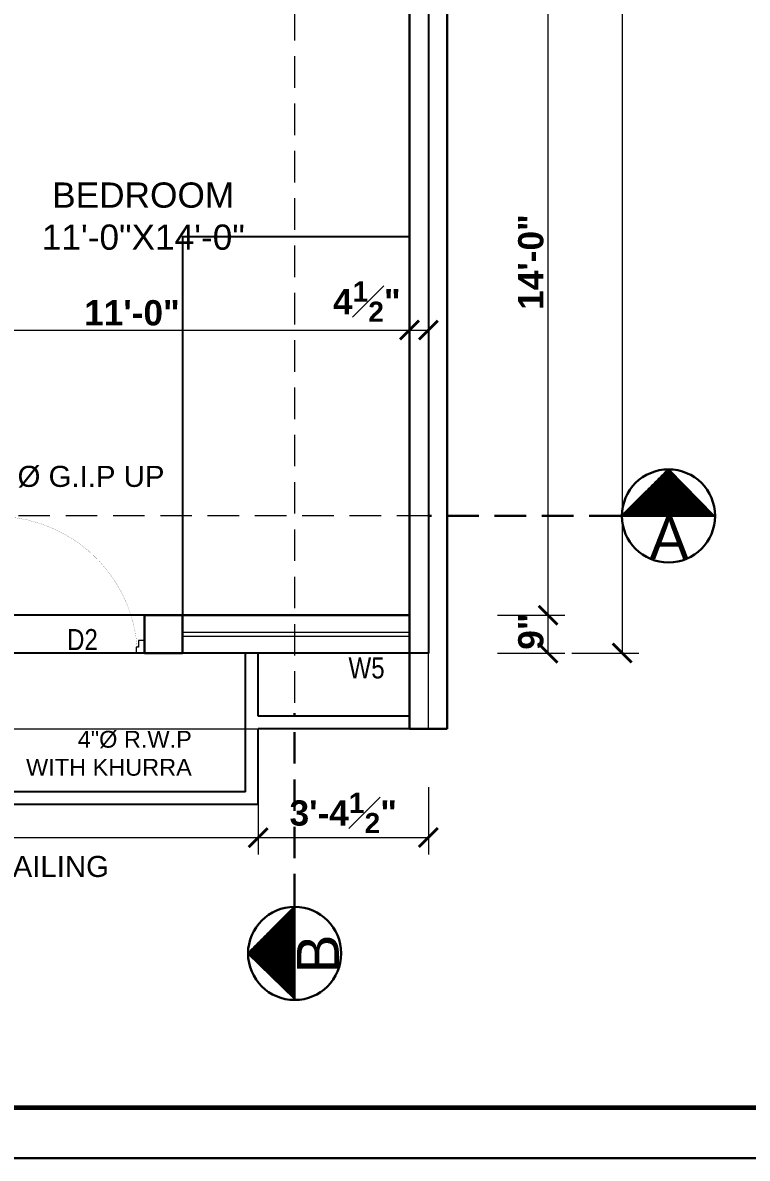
# Model space of a CAD drawing. Header units: feet. Extents: x 12125 to 16886, y -11859 to -10215.
# Drawn here: x 14526.9 to 14699.2, y -11661.1 to -11391 of the extents above; entities that cross this region are included whole.
import ezdxf

# ---------------------------------------------------------------- set-up
doc = ezdxf.new("R2010")
doc.units = ezdxf.units.FT
doc.header["$MEASUREMENT"] = 0
doc.header["$PDMODE"] = 2
for name, pattern in [('ACAD_ISO04W100', [30, 24, -3, 0, -3]), ('DASHED', [0.75, 0.5, -0.25]), ('HIDDEN2', [0.1875, 0.125, -0.0625])]:
    doc.linetypes.add(name, pattern=pattern)
doc.layers.get('0').update_dxf_attribs({"lineweight": 30})
doc.layers.add('BLK_1_FLR_2_BLT_UP_AREA', color=7, linetype='Continuous', plot=False)
doc.layers.add('BLK_1_FLR_2_REGULAR_ROOM_4', color=1, linetype='Continuous', plot=False)
for name, color, linetype, lineweight in [('BLK_1_FLR_2_CHAJJA', 7, 'Continuous', 0), ('center line', 253, 'ACAD_ISO04W100', 5), ('CWS', 94, 'Continuous', 9), ('DIM 01', 7, 'Continuous', 9), ('DOOR', 32, 'Continuous', 13), ('DOTTED', 15, 'DASHED', 18), ('HATCH', 9, 'Continuous', 20), ('JOINERY TEXT', 193, 'Continuous', 0), ('RAILING', 210, 'Continuous', 25), ('TEXT', 7, 'Continuous', 30), ('WALL', 10, 'Continuous', 30), ('WINDOW', 150, 'Continuous', 20)]:
    doc.layers.add(name, color=color, linetype=linetype, lineweight=lineweight)
doc.layers.add('BLK_1_FLR_2_ROOM_4_LIGHT_VENTILATION_4', color=7, linetype='Continuous')
doc.styles.add('AR. TEXT 01', font='arialbd.ttf')
doc.styles.add('p.h tex', font='techb___.ttf')
doc.styles.get("Standard").update_dxf_attribs({"font": 'ARIALN.TTF'})
doc.styles.add('TEX02', font='GARA.TTF')
doc.dimstyles.new('DIM 50', dxfattribs={"dimtxt": 6, "dimasz": 3, "dimexe": 6, "dimexo": 4, "dimgap": 0.3125, "dimtad": 1, "dimzin": 3, "dimdsep": 46, "dimlunit": 4, "dimtxsty": 'AR. TEXT 01', "dimblk": 'DOT', "dimcen": 0.09, "dimclrd": 256, "dimclre": 256, "dimclrt": 256, "dimazin": 0, "dimtfac": 0.8, "dimtofl": 0, "dimtmove": 1, "dimatfit": 3, "dimfxl": 6, "dimfxlon": 1, "dimfrac": 1, "dimtolj": 1, "dimtzin": 0, "dimlwd": -1, "dimlwe": -1, "dimarcsym": 1})

# ---------------------------------------------------------------- blocks, each defined once
blk = doc.blocks.new('D4')
for points in [[(-100, 1151), (-48.4, 1151), (-48.4, 1133.3), (0, 1133.3), (0, 1200), (-100, 1200), (-100, 1151)], [(-100, 49), (-48.4, 49), (-48.4, 66.7), (0, 66.7), (0, 0), (-100, 0), (-100, 49)]]:
    blk.add_lwpolyline(points)
at = {"const_width": 1.12}
blk.add_lwpolyline([(-48.4, 1142.1, 0.383411), (-1083.4, 51.8, 0.414214)], format="xyb", dxfattribs=at)
blk.add_lwpolyline([(-1083.4, 51.8), (-58.1, 51.8), (-58.1, 67.5), (-1083.4, 67.5)], dxfattribs=at)
blk = doc.blocks.new('WERF')
at = {"layer": 'HATCH', "ltscale": 10}
h = blk.add_hatch(dxfattribs=at)
h.set_pattern_fill('ANSI31', color=256, angle=90, style=0)
h.set_pattern_definition([(135, (-8259.03711, -71951.85802), (-0.08838834765, -0.08838834765), [])])
h.paths.add_polyline_path([(79796.25, -79394.93), (79785.18, -79406), (79807.32, -79406)])
h = blk.add_hatch(dxfattribs=at)
h.set_pattern_fill('ANSI31', color=256, angle=90, style=0)
h.set_pattern_definition([(135, (-7925.13283, -71951.85802), (-0.08838834765, -0.08838834765), [])])
h.paths.add_polyline_path([(80243.74, -79394.93), (80254.8, -79406), (80232.67, -79406)])
at = {"layer": 'WALL', "color": 3, "ltscale": 15}
for p, q in [((79795.93, -79394.93), (79785.18, -79406)), ((79795.93, -79394.93), (79807, -79406)), ((80244.06, -79394.93), (80232.99, -79406)), ((80244.06, -79394.93), (80254.8, -79406)), ((79807.32, -79406), (79785.18, -79406)), ((80232.67, -79406), (80254.8, -79406))]:
    blk.add_line(p, q, dxfattribs=at)
at = {"layer": 'WALL', "color": 3, "linetype": 'DASHED', "ltscale": 15}
for p, q in [((79807.32, -79406), (79853.04, -79406)), ((80232.67, -79406), (80186.95, -79406))]:
    blk.add_line(p, q, dxfattribs=at)
at = {"layer": 'WALL', "color": 3, "linetype": 'DASHED', "lineweight": 20, "ltscale": 15}
blk.add_line((80186.95, -79406), (79853.04, -79406), dxfattribs=at)
at = {"layer": 'WALL', "color": 3, "ltscale": 15}
for centre in [(79795.93, -79406), (80244.06, -79406)]:
    blk.add_circle(centre, 11.07, dxfattribs=at)
at = {"layer": 'TEXT', "char_height": 10, "width": 27.269, "attachment_point": 2, "style": 'TEX02'}
for insert in [(79795.79, -79406.24), (80244.2, -79406.24)]:
    blk.add_mtext('\\A1;{\\fArial|b0|i0|c0|p34;A}', dxfattribs=dict(at, insert=insert))
blk = doc.blocks.new('_ArchTick')
at = {"color": 0, "linetype": 'ByBlock', "const_width": 0.15}
blk.add_lwpolyline([(-0.5, -0.5), (0.5, 0.5)], dxfattribs=at)
blk = doc.blocks.new('*D86')
at = {"layer": 'Defpoints', "color": 0, "transparency": 16777216}
for p in [(14609.85, -11531.95), (14651.85, -11531.95), (14609.85, -11540.95)]:
    blk.add_point(p, dxfattribs=at)
at = {"layer": 'DIM 01', "transparency": 16777216}
for p, q in [((14639.85, -11531.95), (14655.85, -11531.95)), ((14651.85, -11540.95), (14651.85, -11531.95)), ((14639.85, -11540.95), (14655.85, -11540.95))]:
    blk.add_line(p, q, dxfattribs=at)
at = {"layer": 'DIM 01', "transparency": 16777216, "xscale": 4.5, "yscale": 4.5, "zscale": 4.5}
for p, rotation in [((14651.85, -11531.95), 90), ((14651.85, -11540.95), 270)]:
    blk.add_blockref('_ArchTick', p, dxfattribs=dict(at, rotation=rotation))
at = {"layer": 'DIM 01', "transparency": 16777216, "insert": (14647.79, -11535.83), "char_height": 6, "attachment_point": 5, "rotation": 90, "style": 'AR. TEXT 01'}
blk.add_mtext('\\A1;9"', dxfattribs=at)
blk = doc.blocks.new('*D87')
at = {"layer": 'Defpoints', "color": 0, "transparency": 16777216}
for p in [(14582.6, -11363.95), (14651.85, -11363.95), (14609.85, -11531.95)]:
    blk.add_point(p, dxfattribs=at)
at = {"layer": 'DIM 01', "transparency": 16777216}
for p, q in [((14639.85, -11363.95), (14655.85, -11363.95)), ((14651.85, -11531.95), (14651.85, -11363.95)), ((14639.85, -11531.95), (14655.85, -11531.95))]:
    blk.add_line(p, q, dxfattribs=at)
at = {"layer": 'DIM 01', "transparency": 16777216, "xscale": 4.5, "yscale": 4.5, "zscale": 4.5}
for p, rotation in [((14651.85, -11363.95), 90), ((14651.85, -11531.95), 270)]:
    blk.add_blockref('_ArchTick', p, dxfattribs=dict(at, rotation=rotation))
at = {"layer": 'DIM 01', "transparency": 16777216, "insert": (14647.79, -11447.95), "char_height": 6, "attachment_point": 5, "rotation": 90, "style": 'AR. TEXT 01'}
blk.add_mtext('\\A1;14\'-0"', dxfattribs=at)
blk = doc.blocks.new('*D94')
at = {"layer": 'Defpoints', "color": 0, "transparency": 16777216}
for p in [(14632.4, -10934.95), (14623.4, -11540.95), (14669.48, -11540.95)]:
    blk.add_point(p, dxfattribs=at)
at = {"layer": 'DIM 01', "transparency": 16777216}
for p, q in [((14657.48, -10934.95), (14673.48, -10934.95)), ((14669.48, -10934.95), (14669.48, -11540.95)), ((14657.48, -11540.95), (14673.48, -11540.95))]:
    blk.add_line(p, q, dxfattribs=at)
at = {"layer": 'DIM 01', "transparency": 16777216, "xscale": 4.5, "yscale": 4.5, "zscale": 4.5}
for p, rotation in [((14669.48, -10934.95), 90), ((14669.48, -11540.95), 270)]:
    blk.add_blockref('_ArchTick', p, dxfattribs=dict(at, rotation=rotation))
at = {"layer": 'DIM 01', "transparency": 16777216, "insert": (14665.42, -11237.95), "char_height": 6, "attachment_point": 5, "rotation": 90, "style": 'AR. TEXT 01'}
blk.add_mtext('\\A1;50\'-6"', dxfattribs=at)
blk = doc.blocks.new('*D135')
at = {"layer": 'Defpoints', "color": 0, "transparency": 16777216}
for p in [(14618.9, -11464.12), (14618.9, -11472.42), (14486.9, -11473.98)]:
    blk.add_point(p, dxfattribs=at)
at = {"layer": 'DIM 01', "transparency": 16777216}
for p, q in [((14486.9, -11469.98), (14486.9, -11460.12)), ((14618.9, -11468.42), (14618.9, -11460.12)), ((14486.9, -11464.12), (14618.9, -11464.12))]:
    blk.add_line(p, q, dxfattribs=at)
at = {"layer": 'DIM 01', "transparency": 16777216, "xscale": 4.5, "yscale": 4.5, "zscale": 4.5, "rotation": 180}
blk.add_blockref('_ArchTick', (14486.9, -11464.12), dxfattribs=at)
at = {"layer": 'DIM 01', "transparency": 16777216, "xscale": 4.5, "yscale": 4.5, "zscale": 4.5}
blk.add_blockref('_ArchTick', (14618.9, -11464.12), dxfattribs=at)
at = {"layer": 'DIM 01', "transparency": 16777216, "insert": (14552.9, -11460.06), "char_height": 6, "attachment_point": 5, "style": 'AR. TEXT 01'}
blk.add_mtext('\\A1;11\'-0"', dxfattribs=at)
blk = doc.blocks.new('*D136')
at = {"layer": 'Defpoints', "color": 0, "transparency": 16777216}
for p in [(14623.4, -11464.12), (14618.9, -11472.42), (14623.4, -11480.73)]:
    blk.add_point(p, dxfattribs=at)
at = {"layer": 'DIM 01', "transparency": 16777216}
for p, q in [((14618.9, -11468.42), (14618.9, -11460.12)), ((14623.4, -11476.12), (14623.4, -11460.12)), ((14618.9, -11464.12), (14623.4, -11464.12))]:
    blk.add_line(p, q, dxfattribs=at)
at = {"layer": 'DIM 01', "transparency": 16777216, "xscale": 4.5, "yscale": 4.5, "zscale": 4.5, "rotation": 180}
blk.add_blockref('_ArchTick', (14618.9, -11464.12), dxfattribs=at)
at = {"layer": 'DIM 01', "transparency": 16777216, "xscale": 4.5, "yscale": 4.5, "zscale": 4.5}
blk.add_blockref('_ArchTick', (14623.4, -11464.12), dxfattribs=at)
at = {"layer": 'DIM 01', "transparency": 16777216, "insert": (14608.76, -11457.37), "char_height": 6, "attachment_point": 5, "style": 'AR. TEXT 01'}
blk.add_mtext('\\A1;4{\\H0.800000x;\\S1#2;}"', dxfattribs=at)
blk = doc.blocks.new('*D341')
at = {"layer": 'Defpoints', "color": 0, "transparency": 16777216}
for p in [(14318.9, -11558.95), (14582.9, -11563.23), (14582.9, -11584.82)]:
    blk.add_point(p, dxfattribs=at)
at = {"layer": 'DIM 01', "transparency": 16777216}
for p, q in [((14318.9, -11572.82), (14318.9, -11588.82)), ((14582.9, -11572.82), (14582.9, -11588.82)), ((14318.9, -11584.82), (14582.9, -11584.82))]:
    blk.add_line(p, q, dxfattribs=at)
at = {"layer": 'DIM 01', "transparency": 16777216, "xscale": 4.5, "yscale": 4.5, "zscale": 4.5, "rotation": 180}
blk.add_blockref('_ArchTick', (14318.9, -11584.82), dxfattribs=at)
at = {"layer": 'DIM 01', "transparency": 16777216, "xscale": 4.5, "yscale": 4.5, "zscale": 4.5}
blk.add_blockref('_ArchTick', (14582.9, -11584.82), dxfattribs=at)
at = {"layer": 'DIM 01', "transparency": 16777216, "insert": (14450.9, -11580.76), "char_height": 6, "attachment_point": 5, "style": 'AR. TEXT 01'}
blk.add_mtext('\\A1;22\'-0"', dxfattribs=at)
blk = doc.blocks.new('*D342')
at = {"layer": 'Defpoints', "color": 0, "transparency": 16777216}
for p in [(14623.4, -11558.95), (14582.9, -11563.23), (14623.4, -11584.82)]:
    blk.add_point(p, dxfattribs=at)
at = {"layer": 'DIM 01', "transparency": 16777216}
for p, q in [((14582.9, -11572.82), (14582.9, -11588.82)), ((14623.4, -11572.82), (14623.4, -11588.82)), ((14582.9, -11584.82), (14623.4, -11584.82))]:
    blk.add_line(p, q, dxfattribs=at)
at = {"layer": 'DIM 01', "transparency": 16777216, "xscale": 4.5, "yscale": 4.5, "zscale": 4.5, "rotation": 180}
blk.add_blockref('_ArchTick', (14582.9, -11584.82), dxfattribs=at)
at = {"layer": 'DIM 01', "transparency": 16777216, "xscale": 4.5, "yscale": 4.5, "zscale": 4.5}
blk.add_blockref('_ArchTick', (14623.4, -11584.82), dxfattribs=at)
at = {"layer": 'DIM 01', "transparency": 16777216, "insert": (14603.15, -11578.96), "char_height": 6, "attachment_point": 5, "style": 'AR. TEXT 01'}
blk.add_mtext('\\A1;3\'-4{\\H0.800000x;\\S1#2;}"', dxfattribs=at)

msp = doc.modelspace()

# ---------------------------------------------------------------- hatches: boundary and pattern name
at = {"layer": 'HATCH', "ltscale": 10}
h = msp.add_hatch(dxfattribs=at)
h.set_pattern_fill('ANSI31', color=256, angle=-180, style=0)
h.set_pattern_definition([(135, (-25825.46245, 115104.55612), (0.08838834765, 0.08838834765), [])])
h.paths.add_polyline_path([(14580.521, -11612.039), (14591.59, -11623.107), (14591.59, -11600.97)])

# ---------------------------------------------------------------- linework, layer by layer
at = {"color": 3, "elevation": -0.904}
msp.add_lwpolyline([(13212.429, -10214.819), (14972.942, -10214.819), (14972.942, -11661.078), (13212.429, -11661.078)], close=True, dxfattribs=at)
at = {"layer": 'BLK_1_FLR_2_BLT_UP_AREA', "color": 25}
msp.add_lwpolyline([(14272.402, -10934.953), (14623.402, -10934.953), (14623.402, -11540.953), (14272.402, -11540.953), (14272.402, -10934.953)], dxfattribs=at)
at = {"layer": 'BLK_1_FLR_2_CHAJJA'}
msp.add_lwpolyline([(14276.902, -11558.953), (14618.902, -11558.953), (14618.902, -11540.953), (14276.902, -11540.953)], close=True, dxfattribs=at)
at = {"layer": 'BLK_1_FLR_2_REGULAR_ROOM_4', "color": 1}
msp.add_lwpolyline([(14486.902, -11363.953), (14618.902, -11363.953), (14618.902, -11531.953), (14486.902, -11531.953)], close=True, dxfattribs=at)
at = {"layer": 'BLK_1_FLR_2_ROOM_4_LIGHT_VENTILATION_4', "color": 114, "true_color": 0x139b48}
msp.add_lwpolyline([(14564.902, -11531.953), (14618.902, -11531.953), (14618.902, -11441.953), (14564.902, -11441.953)], close=True, dxfattribs=at)
at = {"layer": 'center line'}
msp.add_line((14623.402, -11558.953), (14623.402, -10934.953), dxfattribs=at)
at = {"layer": 'DOTTED', "ltscale": 10}
msp.add_line((14276.902, -11558.953), (14623.402, -11558.953), dxfattribs=at)
at = {"layer": 'RAILING', "ltscale": 10}
for p, q in [((14579.902, -11573.953), (14579.902, -11540.953)), ((14582.902, -11555.953), (14582.902, -11540.953)), ((14618.902, -11555.953), (14582.902, -11555.953)), ((14582.902, -11576.953), (14582.902, -11558.953)), ((14618.902, -11558.953), (14582.902, -11558.953)), ((14579.902, -11573.953), (14321.902, -11573.953)), ((14582.902, -11576.953), (14318.902, -11576.953))]:
    msp.add_line(p, q, dxfattribs=at)
at = {"layer": 'WALL', "color": 3, "linetype": 'DASHED', "lineweight": 20, "ltscale": 15}
msp.add_line((14591.59, -10904.031), (14591.59, -11555.248), dxfattribs=at)
at = {"layer": 'WALL', "ltscale": 10}
for p, q in [((14627.902, -11558.953), (14627.902, -10934.953)), ((14618.902, -11363.953), (14618.902, -11435.953)), ((14618.902, -11435.953), (14618.902, -11558.953)), ((14555.902, -11531.953), (14555.902, -11540.953)), ((14564.902, -11531.953), (14564.902, -11540.953)), ((14618.902, -11558.953), (14627.902, -11558.953)), ((14618.902, -11558.953), (14627.902, -11558.953))]:
    msp.add_line(p, q, dxfattribs=at)
at = {"layer": 'WALL', "ltscale": 5}
for p, q in [((14555.902, -11531.953), (14564.902, -11531.953)), ((14555.902, -11540.953), (14564.902, -11540.953))]:
    msp.add_line(p, q, dxfattribs=at)
at = {"layer": 'WALL', "color": 3, "linetype": 'DASHED', "ltscale": 15}
msp.add_line((14591.59, -11600.97), (14591.59, -11555.248), dxfattribs=at)
at = {"layer": 'WALL', "color": 3, "ltscale": 15}
for p, q in [((14580.521, -11612.361), (14591.59, -11601.292)), ((14591.59, -11600.97), (14591.59, -11623.107)), ((14580.521, -11612.361), (14591.59, -11623.107))]:
    msp.add_line(p, q, dxfattribs=at)
at = {"layer": 'WALL', "color": 35, "linetype": 'Continuous', "lineweight": 60, "elevation": -0.904}
msp.add_lwpolyline([(13224.429, -10226.819), (14960.942, -10226.819), (14960.942, -11649.078), (13224.429, -11649.078)], close=True, dxfattribs=at)
at = {"layer": 'WALL', "color": 3, "ltscale": 15}
msp.add_circle((14591.59, -11612.361), 11.069, dxfattribs=at)
at = {"layer": 'WINDOW', "ltscale": 10}
for p, q in [((14564.902, -11531.953), (14618.902, -11531.953)), ((14564.902, -11535.953), (14618.902, -11535.953)), ((14564.902, -11536.953), (14618.902, -11536.953)), ((14564.902, -11540.953), (14618.902, -11540.953))]:
    msp.add_line(p, q, dxfattribs=at)

# ---------------------------------------------------------------- block references
at = {"layer": 'DOOR', "xscale": 0.02999999999991, "yscale": 0.02999999999991, "zscale": 0.02999999999991, "rotation": 270.0000000003335}
msp.add_blockref('D4', (14519.902, -11540.953), dxfattribs=at)
at = {"layer": 'WALL'}
msp.add_blockref('WERF', (-65563.543, 67897.678), dxfattribs=at)

# ---------------------------------------------------------------- texts
at = {"layer": 'CWS', "ltscale": 0.2, "insert": (14560.637, -11495.421), "char_height": 5, "width": 46.7471, "attachment_point": 3, "style": 'p.h tex'}
msp.add_mtext('\\A1;{\\fArial|b0|i0|c0|p34;\\H0.7x;\\S3#4;\\H1.429x;" %%C G.I.P UP }', dxfattribs=at)
at = {"layer": 'JOINERY TEXT', "insert": (14537.467, -11535.233), "char_height": 5, "attachment_point": 1}
msp.add_mtext('D2', dxfattribs=at)
at = {"layer": 'JOINERY TEXT', "insert": (14604.403, -11541.971), "char_height": 5, "width": 9.8234, "attachment_point": 1}
msp.add_mtext('W5', dxfattribs=at)
at = {"layer": 'TEXT', "insert": (14509.099, -11429.028), "char_height": 6, "width": 91.7049, "attachment_point": 1, "style": 'TEX02'}
msp.add_mtext('\\A1;\\pi24.82175;{\\fArial|b0|i0|c0|p34;BEDROOM\\P\\pi22.35791;11\'-0"X14\'-0"}', dxfattribs=at)
at = {"layer": 'TEXT', "linetype": 'HIDDEN2', "insert": (14567.134, -11559.433, 0.904), "char_height": 4, "width": 50.39691, "attachment_point": 3}
msp.add_mtext('\\A1;{\\fArial|b0|i0|c0|p34;4"Ø R.W.P\\PWITH KHURRA}', dxfattribs=at)
at = {"layer": 'TEXT', "insert": (14484.944, -11580.846), "char_height": 5, "width": 65.18976, "attachment_point": 1}
msp.add_mtext('{\\fArial|b0|i0|c0|p34;3\'-6" HIGH \\PPARAPET/RAILING}', dxfattribs=at)
at = {"layer": 'TEXT', "insert": (14602.126, -11612.5), "char_height": 10, "width": 27.26903, "attachment_point": 8, "rotation": 90, "style": 'TEX02'}
msp.add_mtext('\\A1;{\\fArial|b0|i0|c0|p34;B}', dxfattribs=at)

# ---------------------------------------------------------------- dimensions: what is measured, and where the dimension line sits
at = {"layer": 'DIM 01'}
for base, p1, p2, picture, middle in [((14669.481, -11540.953), (14632.402, -10934.953), (14623.402, -11540.953), '*D94', (14665.421, -11237.953)), ((14651.851, -11363.953), (14609.849, -11531.953), (14582.603, -11363.953), '*D87', (14647.791, -11447.953))]:
    dim = msp.add_linear_dim(base=base, p1=p1, p2=p2, angle=90, dimstyle='DIM 50', override={"dimtxt": 6, "dimasz": 4.5, "dimexe": 4, "dimgap": 1, "dimblk1": 'ArchTick', "dimblk2": 'ArchTick', "dimsah": 1, "dimfxl": 12}, dxfattribs=at)
    dim.commit()
    dim.dimension.update_dxf_attribs({"geometry": picture, "text_midpoint": middle})
dim = msp.add_linear_dim(base=(14623.402, -11464.117), p1=(14618.902, -11472.418), p2=(14623.402, -11480.729), dimstyle='DIM 50', override={"dimtxt": 6, "dimasz": 4.5, "dimexe": 4, "dimgap": 1, "dimblk1": 'ArchTick', "dimblk2": 'ArchTick', "dimsah": 1, "dimfxl": 12}, dxfattribs=at)
dim.commit()
dim.dimension.update_dxf_attribs({"geometry": '*D136', "text_midpoint": (14608.762, -11463.189), "dimtype": 160})
for base, p1, p2, picture, middle in [((14618.902, -11464.117), (14486.902, -11473.98), (14618.902, -11472.418), '*D135', (14552.902, -11460.057)), ((14582.902, -11584.824), (14318.902, -11558.953), (14582.902, -11563.23), '*D341', (14450.902, -11580.764)), ((14623.402, -11584.824), (14582.902, -11563.23), (14623.402, -11558.953), '*D342', (14603.152, -11578.958))]:
    dim = msp.add_linear_dim(base=base, p1=p1, p2=p2, dimstyle='DIM 50', override={"dimtxt": 6, "dimasz": 4.5, "dimexe": 4, "dimgap": 1, "dimblk1": 'ArchTick', "dimblk2": 'ArchTick', "dimsah": 1, "dimfxl": 12}, dxfattribs=at)
    dim.commit()
    dim.dimension.update_dxf_attribs({"geometry": picture, "text_midpoint": middle})
dim = msp.add_linear_dim(base=(14651.851, -11531.953), p1=(14609.849, -11540.953), p2=(14609.849, -11531.953), angle=90, dimstyle='DIM 50', override={"dimtxt": 6, "dimasz": 4.5, "dimexe": 4, "dimgap": 1, "dimblk1": 'ArchTick', "dimblk2": 'ArchTick', "dimsah": 1, "dimfxl": 12}, dxfattribs=at)
dim.commit()
dim.dimension.update_dxf_attribs({"geometry": '*D86', "text_midpoint": (14651.851, -11535.825), "dimtype": 160})

doc.saveas('drawing.dxf')
